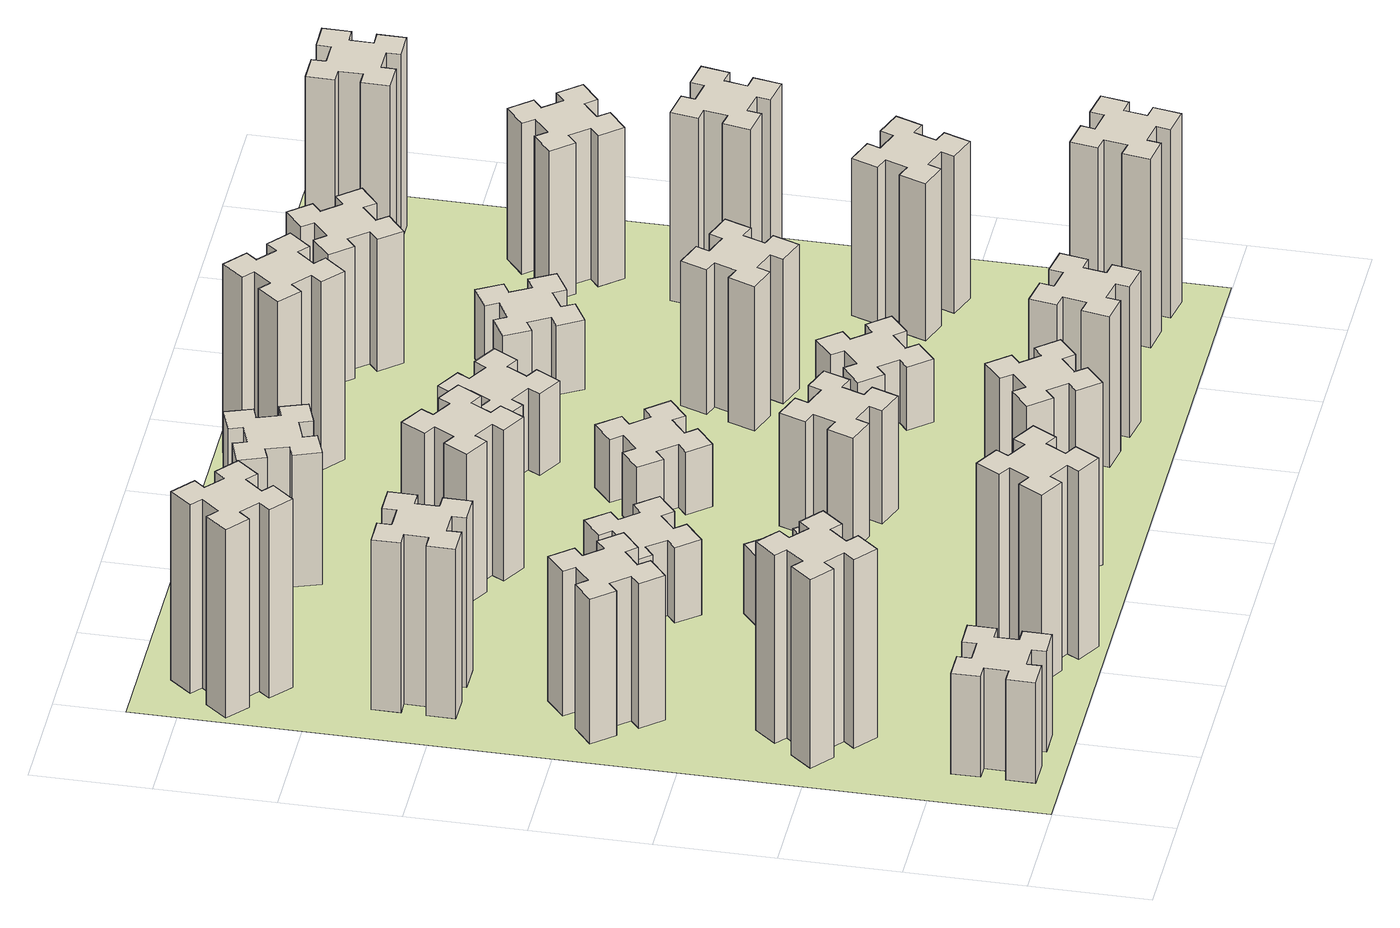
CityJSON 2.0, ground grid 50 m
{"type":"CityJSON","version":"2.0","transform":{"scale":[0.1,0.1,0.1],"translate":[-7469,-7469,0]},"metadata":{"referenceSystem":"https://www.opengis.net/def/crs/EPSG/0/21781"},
"CityObjects":{
"building1":{"type":"Building","attributes":{"class":"1000","function":"1000","usage":"1000","yearOfConstruction":2016,"roofType":"1000","measuredHeight":48,"storeysAboveGround":30,"storeysBelowGround":0},"geometry":[{"type":"Solid","lod":"1","boundaries":[[[[0,1,2,3,4,5,6,7,8,9,10,11,12,13,14,15,16,17,18,19]],[[17,16,20,21]],[[16,15,22,20]],[[15,14,23,22]],[[14,13,24,23]],[[13,12,25,24]],[[12,11,26,25]],[[11,10,27,26]],[[10,9,28,27]],[[9,8,29,28]],[[8,7,30,29]],[[7,6,31,30]],[[6,5,32,31]],[[5,4,33,32]],[[4,3,34,33]],[[3,2,35,34]],[[2,1,36,35]],[[1,0,37,36]],[[0,19,38,37]],[[19,18,39,38]],[[18,17,21,39]],[[24,25,26,27,28,29,30,31,32,33,34,35,36,37,38,39,21,20,22,23]]]]}]},
"building2":{"type":"Building","attributes":{"class":"1000","function":"1000","usage":"1000","yearOfConstruction":2016,"roofType":"1000","measuredHeight":90,"storeysAboveGround":30,"storeysBelowGround":0},"geometry":[{"type":"Solid","lod":"1","boundaries":[[[[40,41,42,43,44,45,46,47,48,49,50,51,52,53,54,55,56,57,58,59]],[[57,56,60,61]],[[56,55,62,60]],[[55,54,63,62]],[[54,53,64,63]],[[53,52,65,64]],[[52,51,66,65]],[[51,50,67,66]],[[50,49,68,67]],[[49,48,69,68]],[[48,47,70,69]],[[47,46,71,70]],[[46,45,72,71]],[[45,44,73,72]],[[44,43,74,73]],[[43,42,75,74]],[[42,41,76,75]],[[41,40,77,76]],[[40,59,78,77]],[[59,58,79,78]],[[58,57,61,79]],[[64,65,66,67,68,69,70,71,72,73,74,75,76,77,78,79,61,60,62,63]]]]}]},
"building3":{"type":"Building","attributes":{"class":"1000","function":"1000","usage":"1000","yearOfConstruction":2016,"roofType":"1000","measuredHeight":69,"storeysAboveGround":30,"storeysBelowGround":0},"geometry":[{"type":"Solid","lod":"1","boundaries":[[[[80,81,82,83,84,85,86,87,88,89,90,91,92,93,94,95,96,97,98,99]],[[97,96,100,101]],[[96,95,102,100]],[[95,94,103,102]],[[94,93,104,103]],[[93,92,105,104]],[[92,91,106,105]],[[91,90,107,106]],[[90,89,108,107]],[[89,88,109,108]],[[88,87,110,109]],[[87,86,111,110]],[[86,85,112,111]],[[85,84,113,112]],[[84,83,114,113]],[[83,82,115,114]],[[82,81,116,115]],[[81,80,117,116]],[[80,99,118,117]],[[99,98,119,118]],[[98,97,101,119]],[[104,105,106,107,108,109,110,111,112,113,114,115,116,117,118,119,101,100,102,103]]]]}]},
"building4":{"type":"Building","attributes":{"class":"1000","function":"1000","usage":"1000","yearOfConstruction":2016,"roofType":"1000","measuredHeight":81,"storeysAboveGround":30,"storeysBelowGround":0},"geometry":[{"type":"Solid","lod":"1","boundaries":[[[[120,121,122,123,124,125,126,127,128,129,130,131,132,133,134,135,136,137,138,139]],[[137,136,140,141]],[[136,135,142,140]],[[135,134,143,142]],[[134,133,144,143]],[[133,132,145,144]],[[132,131,146,145]],[[131,130,147,146]],[[130,129,148,147]],[[129,128,149,148]],[[128,127,150,149]],[[127,126,151,150]],[[126,125,152,151]],[[125,124,153,152]],[[124,123,154,153]],[[123,122,155,154]],[[122,121,156,155]],[[121,120,157,156]],[[120,139,158,157]],[[139,138,159,158]],[[138,137,141,159]],[[144,145,146,147,148,149,150,151,152,153,154,155,156,157,158,159,141,140,142,143]]]]}]},
"building5":{"type":"Building","attributes":{"class":"1000","function":"1000","usage":"1000","yearOfConstruction":2016,"roofType":"1000","measuredHeight":90,"storeysAboveGround":30,"storeysBelowGround":0},"geometry":[{"type":"Solid","lod":"1","boundaries":[[[[160,161,162,163,164,165,166,167,168,169,170,171,172,173,174,175,176,177,178,179]],[[177,176,180,181]],[[176,175,182,180]],[[175,174,183,182]],[[174,173,184,183]],[[173,172,185,184]],[[172,171,186,185]],[[171,170,187,186]],[[170,169,188,187]],[[169,168,189,188]],[[168,167,190,189]],[[167,166,191,190]],[[166,165,192,191]],[[165,164,193,192]],[[164,163,194,193]],[[163,162,195,194]],[[162,161,196,195]],[[161,160,197,196]],[[160,179,198,197]],[[179,178,199,198]],[[178,177,181,199]],[[184,185,186,187,188,189,190,191,192,193,194,195,196,197,198,199,181,180,182,183]]]]}]},
"building6":{"type":"Building","attributes":{"class":"1000","function":"1000","usage":"1000","yearOfConstruction":2016,"roofType":"1000","measuredHeight":90,"storeysAboveGround":30,"storeysBelowGround":0},"geometry":[{"type":"Solid","lod":"1","boundaries":[[[[200,201,202,203,204,205,206,207,208,209,210,211,212,213,214,215,216,217,218,219]],[[217,216,220,221]],[[216,215,222,220]],[[215,214,223,222]],[[214,213,224,223]],[[213,212,225,224]],[[212,211,226,225]],[[211,210,227,226]],[[210,209,228,227]],[[209,208,229,228]],[[208,207,230,229]],[[207,206,231,230]],[[206,205,232,231]],[[205,204,233,232]],[[204,203,234,233]],[[203,202,235,234]],[[202,201,236,235]],[[201,200,237,236]],[[200,219,238,237]],[[219,218,239,238]],[[218,217,221,239]],[[224,225,226,227,228,229,230,231,232,233,234,235,236,237,238,239,221,220,222,223]]]]}]},
"building7":{"type":"Building","attributes":{"class":"1000","function":"1000","usage":"1000","yearOfConstruction":2016,"roofType":"1000","measuredHeight":33,"storeysAboveGround":30,"storeysBelowGround":0},"geometry":[{"type":"Solid","lod":"1","boundaries":[[[[240,241,242,243,244,245,246,247,248,249,250,251,252,253,254,255,256,257,258,259]],[[257,256,260,261]],[[256,255,262,260]],[[255,254,263,262]],[[254,253,264,263]],[[253,252,265,264]],[[252,251,266,265]],[[251,250,267,266]],[[250,249,268,267]],[[249,248,269,268]],[[248,247,270,269]],[[247,246,271,270]],[[246,245,272,271]],[[245,244,273,272]],[[244,243,274,273]],[[243,242,275,274]],[[242,241,276,275]],[[241,240,277,276]],[[240,259,278,277]],[[259,258,279,278]],[[258,257,261,279]],[[264,265,266,267,268,269,270,271,272,273,274,275,276,277,278,279,261,260,262,263]]]]}]},
"building8":{"type":"Building","attributes":{"class":"1000","function":"1000","usage":"1000","yearOfConstruction":2016,"roofType":"1000","measuredHeight":36,"storeysAboveGround":30,"storeysBelowGround":0},"geometry":[{"type":"Solid","lod":"1","boundaries":[[[[280,281,282,283,284,285,286,287,288,289,290,291,292,293,294,295,296,297,298,299]],[[297,296,300,301]],[[296,295,302,300]],[[295,294,303,302]],[[294,293,304,303]],[[293,292,305,304]],[[292,291,306,305]],[[291,290,307,306]],[[290,289,308,307]],[[289,288,309,308]],[[288,287,310,309]],[[287,286,311,310]],[[286,285,312,311]],[[285,284,313,312]],[[284,283,314,313]],[[283,282,315,314]],[[282,281,316,315]],[[281,280,317,316]],[[280,299,318,317]],[[299,298,319,318]],[[298,297,301,319]],[[304,305,306,307,308,309,310,311,312,313,314,315,316,317,318,319,301,300,302,303]]]]}]},
"building9":{"type":"Building","attributes":{"class":"1000","function":"1000","usage":"1000","yearOfConstruction":2016,"roofType":"1000","measuredHeight":87,"storeysAboveGround":30,"storeysBelowGround":0},"geometry":[{"type":"Solid","lod":"1","boundaries":[[[[320,321,322,323,324,325,326,327,328,329,330,331,332,333,334,335,336,337,338,339]],[[337,336,340,341]],[[336,335,342,340]],[[335,334,343,342]],[[334,333,344,343]],[[333,332,345,344]],[[332,331,346,345]],[[331,330,347,346]],[[330,329,348,347]],[[329,328,349,348]],[[328,327,350,349]],[[327,326,351,350]],[[326,325,352,351]],[[325,324,353,352]],[[324,323,354,353]],[[323,322,355,354]],[[322,321,356,355]],[[321,320,357,356]],[[320,339,358,357]],[[339,338,359,358]],[[338,337,341,359]],[[344,345,346,347,348,349,350,351,352,353,354,355,356,357,358,359,341,340,342,343]]]]}]},
"building10":{"type":"Building","attributes":{"class":"1000","function":"1000","usage":"1000","yearOfConstruction":2016,"roofType":"1000","measuredHeight":72,"storeysAboveGround":30,"storeysBelowGround":0},"geometry":[{"type":"Solid","lod":"1","boundaries":[[[[360,361,362,363,364,365,366,367,368,369,370,371,372,373,374,375,376,377,378,379]],[[377,376,380,381]],[[376,375,382,380]],[[375,374,383,382]],[[374,373,384,383]],[[373,372,385,384]],[[372,371,386,385]],[[371,370,387,386]],[[370,369,388,387]],[[369,368,389,388]],[[368,367,390,389]],[[367,366,391,390]],[[366,365,392,391]],[[365,364,393,392]],[[364,363,394,393]],[[363,362,395,394]],[[362,361,396,395]],[[361,360,397,396]],[[360,379,398,397]],[[379,378,399,398]],[[378,377,381,399]],[[384,385,386,387,388,389,390,391,392,393,394,395,396,397,398,399,381,380,382,383]]]]}]},
"building11":{"type":"Building","attributes":{"class":"1000","function":"1000","usage":"1000","yearOfConstruction":2016,"roofType":"1000","measuredHeight":63,"storeysAboveGround":30,"storeysBelowGround":0},"geometry":[{"type":"Solid","lod":"1","boundaries":[[[[400,401,402,403,404,405,406,407,408,409,410,411,412,413,414,415,416,417,418,419]],[[417,416,420,421]],[[416,415,422,420]],[[415,414,423,422]],[[414,413,424,423]],[[413,412,425,424]],[[412,411,426,425]],[[411,410,427,426]],[[410,409,428,427]],[[409,408,429,428]],[[408,407,430,429]],[[407,406,431,430]],[[406,405,432,431]],[[405,404,433,432]],[[404,403,434,433]],[[403,402,435,434]],[[402,401,436,435]],[[401,400,437,436]],[[400,419,438,437]],[[419,418,439,438]],[[418,417,421,439]],[[424,425,426,427,428,429,430,431,432,433,434,435,436,437,438,439,421,420,422,423]]]]}]},
"building12":{"type":"Building","attributes":{"class":"1000","function":"1000","usage":"1000","yearOfConstruction":2016,"roofType":"1000","measuredHeight":54,"storeysAboveGround":30,"storeysBelowGround":0},"geometry":[{"type":"Solid","lod":"1","boundaries":[[[[440,441,442,443,444,445,446,447,448,449,450,451,452,453,454,455,456,457,458,459]],[[457,456,460,461]],[[456,455,462,460]],[[455,454,463,462]],[[454,453,464,463]],[[453,452,465,464]],[[452,451,466,465]],[[451,450,467,466]],[[450,449,468,467]],[[449,448,469,468]],[[448,447,470,469]],[[447,446,471,470]],[[446,445,472,471]],[[445,444,473,472]],[[444,443,474,473]],[[443,442,475,474]],[[442,441,476,475]],[[441,440,477,476]],[[440,459,478,477]],[[459,458,479,478]],[[458,457,461,479]],[[464,465,466,467,468,469,470,471,472,473,474,475,476,477,478,479,461,460,462,463]]]]}]},
"building13":{"type":"Building","attributes":{"class":"1000","function":"1000","usage":"1000","yearOfConstruction":2016,"roofType":"1000","measuredHeight":30,"storeysAboveGround":30,"storeysBelowGround":0},"geometry":[{"type":"Solid","lod":"1","boundaries":[[[[480,481,482,483,484,485,486,487,488,489,490,491,492,493,494,495,496,497,498,499]],[[497,496,500,501]],[[496,495,502,500]],[[495,494,503,502]],[[494,493,504,503]],[[493,492,505,504]],[[492,491,506,505]],[[491,490,507,506]],[[490,489,508,507]],[[489,488,509,508]],[[488,487,510,509]],[[487,486,511,510]],[[486,485,512,511]],[[485,484,513,512]],[[484,483,514,513]],[[483,482,515,514]],[[482,481,516,515]],[[481,480,517,516]],[[480,499,518,517]],[[499,498,519,518]],[[498,497,501,519]],[[504,505,506,507,508,509,510,511,512,513,514,515,516,517,518,519,501,500,502,503]]]]}]},
"building14":{"type":"Building","attributes":{"class":"1000","function":"1000","usage":"1000","yearOfConstruction":2016,"roofType":"1000","measuredHeight":72,"storeysAboveGround":30,"storeysBelowGround":0},"geometry":[{"type":"Solid","lod":"1","boundaries":[[[[520,521,522,523,524,525,526,527,528,529,530,531,532,533,534,535,536,537,538,539]],[[537,536,540,541]],[[536,535,542,540]],[[535,534,543,542]],[[534,533,544,543]],[[533,532,545,544]],[[532,531,546,545]],[[531,530,547,546]],[[530,529,548,547]],[[529,528,549,548]],[[528,527,550,549]],[[527,526,551,550]],[[526,525,552,551]],[[525,524,553,552]],[[524,523,554,553]],[[523,522,555,554]],[[522,521,556,555]],[[521,520,557,556]],[[520,539,558,557]],[[539,538,559,558]],[[538,537,541,559]],[[544,545,546,547,548,549,550,551,552,553,554,555,556,557,558,559,541,540,542,543]]]]}]},
"building15":{"type":"Building","attributes":{"class":"1000","function":"1000","usage":"1000","yearOfConstruction":2016,"roofType":"1000","measuredHeight":39,"storeysAboveGround":30,"storeysBelowGround":0},"geometry":[{"type":"Solid","lod":"1","boundaries":[[[[560,561,562,563,564,565,566,567,568,569,570,571,572,573,574,575,576,577,578,579]],[[577,576,580,581]],[[576,575,582,580]],[[575,574,583,582]],[[574,573,584,583]],[[573,572,585,584]],[[572,571,586,585]],[[571,570,587,586]],[[570,569,588,587]],[[569,568,589,588]],[[568,567,590,589]],[[567,566,591,590]],[[566,565,592,591]],[[565,564,593,592]],[[564,563,594,593]],[[563,562,595,594]],[[562,561,596,595]],[[561,560,597,596]],[[560,579,598,597]],[[579,578,599,598]],[[578,577,581,599]],[[584,585,586,587,588,589,590,591,592,593,594,595,596,597,598,599,581,580,582,583]]]]}]},
"building16":{"type":"Building","attributes":{"class":"1000","function":"1000","usage":"1000","yearOfConstruction":2016,"roofType":"1000","measuredHeight":90,"storeysAboveGround":30,"storeysBelowGround":0},"geometry":[{"type":"Solid","lod":"1","boundaries":[[[[600,601,602,603,604,605,606,607,608,609,610,611,612,613,614,615,616,617,618,619]],[[617,616,620,621]],[[616,615,622,620]],[[615,614,623,622]],[[614,613,624,623]],[[613,612,625,624]],[[612,611,626,625]],[[611,610,627,626]],[[610,609,628,627]],[[609,608,629,628]],[[608,607,630,629]],[[607,606,631,630]],[[606,605,632,631]],[[605,604,633,632]],[[604,603,634,633]],[[603,602,635,634]],[[602,601,636,635]],[[601,600,637,636]],[[600,619,638,637]],[[619,618,639,638]],[[618,617,621,639]],[[624,625,626,627,628,629,630,631,632,633,634,635,636,637,638,639,621,620,622,623]]]]}]},
"building17":{"type":"Building","attributes":{"class":"1000","function":"1000","usage":"1000","yearOfConstruction":2016,"roofType":"1000","measuredHeight":30,"storeysAboveGround":30,"storeysBelowGround":0},"geometry":[{"type":"Solid","lod":"1","boundaries":[[[[640,641,642,643,644,645,646,647,648,649,650,651,652,653,654,655,656,657,658,659]],[[657,656,660,661]],[[656,655,662,660]],[[655,654,663,662]],[[654,653,664,663]],[[653,652,665,664]],[[652,651,666,665]],[[651,650,667,666]],[[650,649,668,667]],[[649,648,669,668]],[[648,647,670,669]],[[647,646,671,670]],[[646,645,672,671]],[[645,644,673,672]],[[644,643,674,673]],[[643,642,675,674]],[[642,641,676,675]],[[641,640,677,676]],[[640,659,678,677]],[[659,658,679,678]],[[658,657,661,679]],[[664,665,666,667,668,669,670,671,672,673,674,675,676,677,678,679,661,660,662,663]]]]}]},
"building18":{"type":"Building","attributes":{"class":"1000","function":"1000","usage":"1000","yearOfConstruction":2016,"roofType":"1000","measuredHeight":69,"storeysAboveGround":30,"storeysBelowGround":0},"geometry":[{"type":"Solid","lod":"1","boundaries":[[[[680,681,682,683,684,685,686,687,688,689,690,691,692,693,694,695,696,697,698,699]],[[697,696,700,701]],[[696,695,702,700]],[[695,694,703,702]],[[694,693,704,703]],[[693,692,705,704]],[[692,691,706,705]],[[691,690,707,706]],[[690,689,708,707]],[[689,688,709,708]],[[688,687,710,709]],[[687,686,711,710]],[[686,685,712,711]],[[685,684,713,712]],[[684,683,714,713]],[[683,682,715,714]],[[682,681,716,715]],[[681,680,717,716]],[[680,699,718,717]],[[699,698,719,718]],[[698,697,701,719]],[[704,705,706,707,708,709,710,711,712,713,714,715,716,717,718,719,701,700,702,703]]]]}]},
"building19":{"type":"Building","attributes":{"class":"1000","function":"1000","usage":"1000","yearOfConstruction":2016,"roofType":"1000","measuredHeight":33,"storeysAboveGround":30,"storeysBelowGround":0},"geometry":[{"type":"Solid","lod":"1","boundaries":[[[[720,721,722,723,724,725,726,727,728,729,730,731,732,733,734,735,736,737,738,739]],[[737,736,740,741]],[[736,735,742,740]],[[735,734,743,742]],[[734,733,744,743]],[[733,732,745,744]],[[732,731,746,745]],[[731,730,747,746]],[[730,729,748,747]],[[729,728,749,748]],[[728,727,750,749]],[[727,726,751,750]],[[726,725,752,751]],[[725,724,753,752]],[[724,723,754,753]],[[723,722,755,754]],[[722,721,756,755]],[[721,720,757,756]],[[720,739,758,757]],[[739,738,759,758]],[[738,737,741,759]],[[744,745,746,747,748,749,750,751,752,753,754,755,756,757,758,759,741,740,742,743]]]]}]},
"building20":{"type":"Building","attributes":{"class":"1000","function":"1000","usage":"1000","yearOfConstruction":2016,"roofType":"1000","measuredHeight":90,"storeysAboveGround":30,"storeysBelowGround":0},"geometry":[{"type":"Solid","lod":"1","boundaries":[[[[760,761,762,763,764,765,766,767,768,769,770,771,772,773,774,775,776,777,778,779]],[[777,776,780,781]],[[776,775,782,780]],[[775,774,783,782]],[[774,773,784,783]],[[773,772,785,784]],[[772,771,786,785]],[[771,770,787,786]],[[770,769,788,787]],[[769,768,789,788]],[[768,767,790,789]],[[767,766,791,790]],[[766,765,792,791]],[[765,764,793,792]],[[764,763,794,793]],[[763,762,795,794]],[[762,761,796,795]],[[761,760,797,796]],[[760,779,798,797]],[[779,778,799,798]],[[778,777,781,799]],[[784,785,786,787,788,789,790,791,792,793,794,795,796,797,798,799,781,780,782,783]]]]}]},
"building21":{"type":"Building","attributes":{"class":"1000","function":"1000","usage":"1000","yearOfConstruction":2016,"roofType":"1000","measuredHeight":63,"storeysAboveGround":30,"storeysBelowGround":0},"geometry":[{"type":"Solid","lod":"1","boundaries":[[[[800,801,802,803,804,805,806,807,808,809,810,811,812,813,814,815,816,817,818,819]],[[817,816,820,821]],[[816,815,822,820]],[[815,814,823,822]],[[814,813,824,823]],[[813,812,825,824]],[[812,811,826,825]],[[811,810,827,826]],[[810,809,828,827]],[[809,808,829,828]],[[808,807,830,829]],[[807,806,831,830]],[[806,805,832,831]],[[805,804,833,832]],[[804,803,834,833]],[[803,802,835,834]],[[802,801,836,835]],[[801,800,837,836]],[[800,819,838,837]],[[819,818,839,838]],[[818,817,821,839]],[[824,825,826,827,828,829,830,831,832,833,834,835,836,837,838,839,821,820,822,823]]]]}]},
"building22":{"type":"Building","attributes":{"class":"1000","function":"1000","usage":"1000","yearOfConstruction":2016,"roofType":"1000","measuredHeight":75,"storeysAboveGround":30,"storeysBelowGround":0},"geometry":[{"type":"Solid","lod":"1","boundaries":[[[[840,841,842,843,844,845,846,847,848,849,850,851,852,853,854,855,856,857,858,859]],[[857,856,860,861]],[[856,855,862,860]],[[855,854,863,862]],[[854,853,864,863]],[[853,852,865,864]],[[852,851,866,865]],[[851,850,867,866]],[[850,849,868,867]],[[849,848,869,868]],[[848,847,870,869]],[[847,846,871,870]],[[846,845,872,871]],[[845,844,873,872]],[[844,843,874,873]],[[843,842,875,874]],[[842,841,876,875]],[[841,840,877,876]],[[840,859,878,877]],[[859,858,879,878]],[[858,857,861,879]],[[864,865,866,867,868,869,870,871,872,873,874,875,876,877,878,879,861,860,862,863]]]]}]},
"building23":{"type":"Building","attributes":{"class":"1000","function":"1000","usage":"1000","yearOfConstruction":2016,"roofType":"1000","measuredHeight":90,"storeysAboveGround":30,"storeysBelowGround":0},"geometry":[{"type":"Solid","lod":"1","boundaries":[[[[880,881,882,883,884,885,886,887,888,889,890,891,892,893,894,895,896,897,898,899]],[[897,896,900,901]],[[896,895,902,900]],[[895,894,903,902]],[[894,893,904,903]],[[893,892,905,904]],[[892,891,906,905]],[[891,890,907,906]],[[890,889,908,907]],[[889,888,909,908]],[[888,887,910,909]],[[887,886,911,910]],[[886,885,912,911]],[[885,884,913,912]],[[884,883,914,913]],[[883,882,915,914]],[[882,881,916,915]],[[881,880,917,916]],[[880,899,918,917]],[[899,898,919,918]],[[898,897,901,919]],[[904,905,906,907,908,909,910,911,912,913,914,915,916,917,918,919,901,900,902,903]]]]}]},
"building24":{"type":"Building","attributes":{"class":"1000","function":"1000","usage":"1000","yearOfConstruction":2016,"roofType":"1000","measuredHeight":72,"storeysAboveGround":30,"storeysBelowGround":0},"geometry":[{"type":"Solid","lod":"1","boundaries":[[[[920,921,922,923,924,925,926,927,928,929,930,931,932,933,934,935,936,937,938,939]],[[937,936,940,941]],[[936,935,942,940]],[[935,934,943,942]],[[934,933,944,943]],[[933,932,945,944]],[[932,931,946,945]],[[931,930,947,946]],[[930,929,948,947]],[[929,928,949,948]],[[928,927,950,949]],[[927,926,951,950]],[[926,925,952,951]],[[925,924,953,952]],[[924,923,954,953]],[[923,922,955,954]],[[922,921,956,955]],[[921,920,957,956]],[[920,939,958,957]],[[939,938,959,958]],[[938,937,941,959]],[[944,945,946,947,948,949,950,951,952,953,954,955,956,957,958,959,941,940,942,943]]]]}]},
"building25":{"type":"Building","attributes":{"class":"1000","function":"1000","usage":"1000","yearOfConstruction":2016,"roofType":"1000","measuredHeight":90,"storeysAboveGround":30,"storeysBelowGround":0},"geometry":[{"type":"Solid","lod":"1","boundaries":[[[[960,961,962,963,964,965,966,967,968,969,970,971,972,973,974,975,976,977,978,979]],[[977,976,980,981]],[[976,975,982,980]],[[975,974,983,982]],[[974,973,984,983]],[[973,972,985,984]],[[972,971,986,985]],[[971,970,987,986]],[[970,969,988,987]],[[969,968,989,988]],[[968,967,990,989]],[[967,966,991,990]],[[966,965,992,991]],[[965,964,993,992]],[[964,963,994,993]],[[963,962,995,994]],[[962,961,996,995]],[[961,960,997,996]],[[960,979,998,997]],[[979,978,999,998]],[[978,977,981,999]],[[984,985,986,987,988,989,990,991,992,993,994,995,996,997,998,999,981,980,982,983]]]]}]},
"landuse1":{"type":"LandUse","attributes":{"name":"plot1","function":"1010"},"geometry":[{"type":"MultiSurface","lod":"1","boundaries":[[[1000,1001,1002,1003]]]}]}
},
"vertices":[
[265,325,0],[265,225,0],[205,225,0],[205,105,0],[325,105,0],[325,165,0],[425,165,0],[425,105,0],[545,105,0],[545,225,0],[485,225,0],[485,325,0],[545,325,0],[545,445,0],[425,445,0],[425,385,0],[325,385,0],[325,445,0],[205,445,0],[205,325,0],[325,385,480],[325,445,480],[425,385,480],[425,445,480],[545,445,480],[545,325,480],[485,325,480],[485,225,480],[545,225,480],[545,105,480],[425,105,480],[425,165,480],[325,165,480],[325,105,480],[205,105,480],[205,225,480],[265,225,480],[265,325,480],[205,325,480],[205,445,480],
[484,1067,0],[408,1132,0],[446,1178,0],[354,1255,0],[277,1163,0],[323,1124,0],[259,1048,0],[213,1086,0],[136,994,0],[228,917,0],[266,963,0],[343,899,0],[304,853,0],[396,776,0],[473,868,0],[427,906,0],[492,983,0],[538,944,0],[615,1036,0],[523,1113,0],[492,983,900],[538,944,900],[427,906,900],[473,868,900],[396,776,900],[304,853,900],[343,899,900],[266,963,900],[228,917,900],[136,994,900],[213,1086,900],[259,1048,900],[323,1124,900],[277,1163,900],[354,1255,900],[446,1178,900],[408,1132,900],[484,1067,900],[523,1113,900],[615,1036,900],
[492,1888,0],[427,1964,0],[473,2003,0],[396,2095,0],[304,2018,0],[343,1972,0],[266,1907,0],[228,1953,0],[136,1876,0],[213,1784,0],[259,1823,0],[323,1746,0],[277,1708,0],[354,1616,0],[446,1693,0],[408,1739,0],[484,1803,0],[523,1757,0],[615,1834,0],[538,1926,0],[484,1803,690],[523,1757,690],[408,1739,690],[446,1693,690],[354,1616,690],[277,1708,690],[323,1746,690],[259,1823,690],[213,1784,690],[136,1876,690],[228,1953,690],[266,1907,690],[343,1972,690],[304,2018,690],[396,2095,690],[473,2003,690],[427,1964,690],[492,1888,690],[538,1926,690],[615,1834,690],
[485,2545,0],[485,2645,0],[545,2645,0],[545,2765,0],[425,2765,0],[425,2705,0],[325,2705,0],[325,2765,0],[205,2765,0],[205,2645,0],[265,2645,0],[265,2545,0],[205,2545,0],[205,2425,0],[325,2425,0],[325,2485,0],[425,2485,0],[425,2425,0],[545,2425,0],[545,2545,0],[425,2485,810],[425,2425,810],[325,2485,810],[325,2425,810],[205,2425,810],[205,2545,810],[265,2545,810],[265,2645,810],[205,2645,810],[205,2765,810],[325,2765,810],[325,2705,810],[425,2705,810],[425,2765,810],[545,2765,810],[545,2645,810],[485,2645,810],[485,2545,810],[545,2545,810],[545,2425,810],
[1214,346,0],[1127,396,0],[1157,448,0],[1053,508,0],[993,404,0],[1045,374,0],[995,287,0],[943,317,0],[883,213,0],[987,153,0],[1017,205,0],[1104,155,0],[1074,103,0],[1178,43,0],[1238,147,0],[1186,177,0],[1236,264,0],[1288,234,0],[1348,338,0],[1244,398,0],[1236,264,900],[1288,234,900],[1186,177,900],[1238,147,900],[1178,43,900],[1074,103,900],[1104,155,900],[1017,205,900],[987,153,900],[883,213,900],[943,317,900],[995,287,900],[1045,374,900],[993,404,900],[1053,508,900],[1157,448,900],[1127,396,900],[1214,346,900],[1244,398,900],[1348,338,900],
[384,3387,0],[308,3452,0],[346,3498,0],[254,3575,0],[177,3483,0],[223,3444,0],[159,3368,0],[113,3406,0],[36,3314,0],[128,3237,0],[166,3283,0],[243,3219,0],[204,3173,0],[296,3096,0],[373,3188,0],[327,3226,0],[392,3303,0],[438,3264,0],[515,3356,0],[423,3433,0],[392,3303,900],[438,3264,900],[327,3226,900],[373,3188,900],[296,3096,900],[204,3173,900],[243,3219,900],[166,3283,900],[128,3237,900],[36,3314,900],[113,3406,900],[159,3368,900],[223,3444,900],[177,3483,900],[254,3575,900],[346,3498,900],[308,3452,900],[384,3387,900],[423,3433,900],[515,3356,900],
[1083,1332,0],[1006,1267,0],[968,1313,0],[876,1236,0],[953,1144,0],[999,1183,0],[1063,1106,0],[1017,1068,0],[1094,976,0],[1186,1053,0],[1148,1099,0],[1224,1163,0],[1263,1117,0],[1355,1194,0],[1278,1286,0],[1232,1248,0],[1167,1324,0],[1213,1363,0],[1136,1455,0],[1044,1378,0],[1167,1324,330],[1213,1363,330],[1232,1248,330],[1278,1286,330],[1355,1194,330],[1263,1117,330],[1224,1163,330],[1148,1099,330],[1186,1053,330],[1094,976,330],[1017,1068,330],[1063,1106,330],[999,1183,330],[953,1144,330],[876,1236,330],[968,1313,330],[1006,1267,330],[1083,1332,330],[1044,1378,330],[1136,1455,330],
[1083,1972,0],[1006,1907,0],[968,1953,0],[876,1876,0],[953,1784,0],[999,1823,0],[1063,1746,0],[1017,1708,0],[1094,1616,0],[1186,1693,0],[1148,1739,0],[1224,1803,0],[1263,1757,0],[1355,1834,0],[1278,1926,0],[1232,1888,0],[1167,1964,0],[1213,2003,0],[1136,2095,0],[1044,2018,0],[1167,1964,360],[1213,2003,360],[1232,1888,360],[1278,1926,360],[1355,1834,360],[1263,1757,360],[1224,1803,360],[1148,1739,360],[1186,1693,360],[1094,1616,360],[1017,1708,360],[1063,1746,360],[999,1823,360],[953,1784,360],[876,1876,360],[968,1953,360],[1006,1907,360],[1083,1972,360],[1044,2018,360],[1136,2095,360],
[1639,343,0],[1703,266,0],[1657,228,0],[1734,136,0],[1826,213,0],[1788,259,0],[1864,323,0],[1903,277,0],[1995,354,0],[1918,446,0],[1872,408,0],[1807,484,0],[1853,523,0],[1776,615,0],[1684,538,0],[1723,492,0],[1646,427,0],[1608,473,0],[1516,396,0],[1593,304,0],[1646,427,870],[1608,473,870],[1723,492,870],[1684,538,870],[1776,615,870],[1853,523,870],[1807,484,870],[1872,408,870],[1918,446,870],[1995,354,870],[1903,277,870],[1864,323,870],[1788,259,870],[1826,213,870],[1734,136,870],[1657,228,870],[1703,266,870],[1639,343,870],[1593,304,870],[1516,396,870],
[1314,2666,0],[1227,2716,0],[1257,2768,0],[1153,2828,0],[1093,2724,0],[1145,2694,0],[1095,2607,0],[1043,2637,0],[983,2533,0],[1087,2473,0],[1117,2525,0],[1204,2475,0],[1174,2423,0],[1278,2363,0],[1338,2467,0],[1286,2497,0],[1336,2584,0],[1388,2554,0],[1448,2658,0],[1344,2718,0],[1336,2584,720],[1388,2554,720],[1286,2497,720],[1338,2467,720],[1278,2363,720],[1174,2423,720],[1204,2475,720],[1117,2525,720],[1087,2473,720],[983,2533,720],[1043,2637,720],[1095,2607,720],[1145,2694,720],[1093,2724,720],[1153,2828,720],[1257,2768,720],[1227,2716,720],[1314,2666,720],[1344,2718,720],[1448,2658,720],
[1125,3456,0],[1031,3422,0],[1010,3478,0],[897,3437,0],[939,3324,0],[995,3345,0],[1029,3251,0],[973,3230,0],[1014,3117,0],[1127,3159,0],[1106,3215,0],[1200,3249,0],[1220,3193,0],[1333,3234,0],[1292,3347,0],[1236,3326,0],[1202,3420,0],[1258,3440,0],[1217,3553,0],[1104,3512,0],[1202,3420,630],[1258,3440,630],[1236,3326,630],[1292,3347,630],[1333,3234,630],[1220,3193,630],[1200,3249,630],[1106,3215,630],[1127,3159,630],[1014,3117,630],[973,3230,630],[1029,3251,630],[995,3345,630],[939,3324,630],[897,3437,630],[1010,3478,630],[1031,3422,630],[1125,3456,630],[1104,3512,630],[1217,3553,630],
[1769,1300,0],[1735,1206,0],[1679,1227,0],[1637,1114,0],[1750,1073,0],[1771,1129,0],[1865,1095,0],[1844,1039,0],[1957,997,0],[1998,1110,0],[1942,1131,0],[1976,1225,0],[2032,1204,0],[2073,1317,0],[1960,1358,0],[1940,1302,0],[1846,1336,0],[1867,1392,0],[1754,1433,0],[1713,1320,0],[1846,1336,540],[1867,1392,540],[1940,1302,540],[1960,1358,540],[2073,1317,540],[2032,1204,540],[1976,1225,540],[1942,1131,540],[1998,1110,540],[1957,997,540],[1844,1039,540],[1865,1095,540],[1771,1129,540],[1750,1073,540],[1637,1114,540],[1679,1227,540],[1735,1206,540],[1769,1300,540],[1713,1320,540],[1754,1433,540],
[1972,1988,0],[1907,2064,0],[1953,2103,0],[1876,2195,0],[1784,2118,0],[1823,2072,0],[1746,2007,0],[1708,2053,0],[1616,1976,0],[1693,1884,0],[1739,1923,0],[1803,1846,0],[1757,1808,0],[1834,1716,0],[1926,1793,0],[1888,1839,0],[1964,1903,0],[2003,1857,0],[2095,1934,0],[2018,2026,0],[1964,1903,300],[2003,1857,300],[1888,1839,300],[1926,1793,300],[1834,1716,300],[1757,1808,300],[1803,1846,300],[1739,1923,300],[1693,1884,300],[1616,1976,300],[1708,2053,300],[1746,2007,300],[1823,2072,300],[1784,2118,300],[1876,2195,300],[1953,2103,300],[1907,2064,300],[1972,1988,300],[2018,2026,300],[2095,1934,300],
[2496,444,0],[2478,345,0],[2419,356,0],[2398,237,0],[2517,217,0],[2527,276,0],[2625,258,0],[2615,199,0],[2733,178,0],[2754,297,0],[2695,307,0],[2712,405,0],[2771,395,0],[2792,513,0],[2674,534,0],[2664,475,0],[2565,492,0],[2576,551,0],[2457,572,0],[2437,454,0],[2565,492,720],[2576,551,720],[2664,475,720],[2674,534,720],[2792,513,720],[2771,395,720],[2712,405,720],[2695,307,720],[2754,297,720],[2733,178,720],[2615,199,720],[2625,258,720],[2527,276,720],[2517,217,720],[2398,237,720],[2419,356,720],[2478,345,720],[2496,444,720],[2437,454,720],[2457,572,720],
[2026,2497,0],[2076,2584,0],[2128,2554,0],[2188,2658,0],[2084,2718,0],[2054,2666,0],[1967,2716,0],[1997,2768,0],[1893,2828,0],[1833,2724,0],[1885,2694,0],[1835,2607,0],[1783,2637,0],[1723,2533,0],[1827,2473,0],[1857,2525,0],[1944,2475,0],[1914,2423,0],[2018,2363,0],[2078,2467,0],[1944,2475,390],[1914,2423,390],[1857,2525,390],[1827,2473,390],[1723,2533,390],[1783,2637,390],[1835,2607,390],[1885,2694,390],[1833,2724,390],[1893,2828,390],[1997,2768,390],[1967,2716,390],[2054,2666,390],[2084,2718,390],[2188,2658,390],[2128,2554,390],[2076,2584,390],[2026,2497,390],[2078,2467,390],[2018,2363,390],
[1746,3383,0],[1823,3319,0],[1784,3273,0],[1876,3196,0],[1953,3288,0],[1907,3326,0],[1972,3403,0],[2018,3364,0],[2095,3456,0],[2003,3533,0],[1964,3487,0],[1888,3552,0],[1926,3598,0],[1834,3675,0],[1757,3583,0],[1803,3544,0],[1739,3468,0],[1693,3506,0],[1616,3414,0],[1708,3337,0],[1739,3468,900],[1693,3506,900],[1803,3544,900],[1757,3583,900],[1834,3675,900],[1926,3598,900],[1888,3552,900],[1964,3487,900],[2003,3533,900],[2095,3456,900],[2018,3364,900],[1972,3403,900],[1907,3326,900],[1953,3288,900],[1876,3196,900],[1784,3273,900],[1823,3319,900],[1746,3383,900],[1708,3337,900],[1616,3414,900],
[2628,1099,0],[2704,1163,0],[2743,1117,0],[2835,1194,0],[2758,1286,0],[2712,1248,0],[2647,1324,0],[2693,1363,0],[2616,1455,0],[2524,1378,0],[2563,1332,0],[2486,1267,0],[2448,1313,0],[2356,1236,0],[2433,1144,0],[2479,1183,0],[2543,1106,0],[2497,1068,0],[2574,976,0],[2666,1053,0],[2543,1106,300],[2497,1068,300],[2479,1183,300],[2433,1144,300],[2356,1236,300],[2448,1313,300],[2486,1267,300],[2563,1332,300],[2524,1378,300],[2616,1455,300],[2693,1363,300],[2647,1324,300],[2712,1248,300],[2758,1286,300],[2835,1194,300],[2743,1117,300],[2704,1163,300],[2628,1099,300],[2666,1053,300],[2574,976,300],
[2682,1671,0],[2716,1765,0],[2772,1744,0],[2813,1857,0],[2700,1898,0],[2680,1842,0],[2586,1876,0],[2607,1932,0],[2494,1973,0],[2453,1860,0],[2509,1840,0],[2475,1746,0],[2419,1767,0],[2377,1654,0],[2490,1613,0],[2511,1669,0],[2605,1635,0],[2584,1579,0],[2697,1537,0],[2738,1650,0],[2605,1635,690],[2584,1579,690],[2511,1669,690],[2490,1613,690],[2377,1654,690],[2419,1767,690],[2475,1746,690],[2509,1840,690],[2453,1860,690],[2494,1973,690],[2607,1932,690],[2586,1876,690],[2680,1842,690],[2700,1898,690],[2813,1857,690],[2772,1744,690],[2716,1765,690],[2682,1671,690],[2738,1650,690],[2697,1537,690],
[2475,2584,0],[2525,2497,0],[2473,2467,0],[2533,2363,0],[2637,2423,0],[2607,2475,0],[2694,2525,0],[2724,2473,0],[2828,2533,0],[2768,2637,0],[2716,2607,0],[2666,2694,0],[2718,2724,0],[2658,2828,0],[2554,2768,0],[2584,2716,0],[2497,2666,0],[2467,2718,0],[2363,2658,0],[2423,2554,0],[2497,2666,330],[2467,2718,330],[2584,2716,330],[2554,2768,330],[2658,2828,330],[2718,2724,330],[2666,2694,330],[2716,2607,330],[2768,2637,330],[2828,2533,330],[2724,2473,330],[2694,2525,330],[2607,2475,330],[2637,2423,330],[2533,2363,330],[2473,2467,330],[2525,2497,330],[2475,2584,330],[2423,2554,330],[2363,2658,330],
[3504,475,0],[3405,492,0],[3416,551,0],[3297,572,0],[3277,454,0],[3336,444,0],[3318,345,0],[3259,356,0],[3238,237,0],[3357,217,0],[3367,276,0],[3465,258,0],[3455,199,0],[3573,178,0],[3594,297,0],[3535,307,0],[3552,405,0],[3611,395,0],[3632,513,0],[3514,534,0],[3552,405,900],[3611,395,900],[3535,307,900],[3594,297,900],[3573,178,900],[3455,199,900],[3465,258,900],[3367,276,900],[3357,217,900],[3238,237,900],[3259,356,900],[3318,345,900],[3336,444,900],[3277,454,900],[3297,572,900],[3416,551,900],[3405,492,900],[3504,475,900],[3514,534,900],[3632,513,900],
[2712,3368,0],[2647,3444,0],[2693,3483,0],[2616,3575,0],[2524,3498,0],[2563,3452,0],[2486,3387,0],[2448,3433,0],[2356,3356,0],[2433,3264,0],[2479,3303,0],[2543,3226,0],[2497,3188,0],[2574,3096,0],[2666,3173,0],[2628,3219,0],[2704,3283,0],[2743,3237,0],[2835,3314,0],[2758,3406,0],[2704,3283,630],[2743,3237,630],[2628,3219,630],[2666,3173,630],[2574,3096,630],[2497,3188,630],[2543,3226,630],[2479,3303,630],[2433,3264,630],[2356,3356,630],[2448,3433,630],[2486,3387,630],[2563,3452,630],[2524,3498,630],[2616,3575,630],[2693,3483,630],[2647,3444,630],[2712,3368,630],[2758,3406,630],[2835,3314,630],
[3251,1129,0],[3345,1095,0],[3324,1039,0],[3437,997,0],[3478,1110,0],[3422,1131,0],[3456,1225,0],[3512,1204,0],[3553,1317,0],[3440,1358,0],[3420,1302,0],[3326,1336,0],[3347,1392,0],[3234,1433,0],[3193,1320,0],[3249,1300,0],[3215,1206,0],[3159,1227,0],[3117,1114,0],[3230,1073,0],[3215,1206,750],[3159,1227,750],[3249,1300,750],[3193,1320,750],[3234,1433,750],[3347,1392,750],[3326,1336,750],[3420,1302,750],[3440,1358,750],[3553,1317,750],[3512,1204,750],[3456,1225,750],[3422,1131,750],[3478,1110,750],[3437,997,750],[3324,1039,750],[3345,1095,750],[3251,1129,750],[3230,1073,750],[3117,1114,750],
[3267,1856,0],[3365,1838,0],[3355,1779,0],[3473,1758,0],[3494,1877,0],[3435,1887,0],[3452,1985,0],[3511,1975,0],[3532,2093,0],[3414,2114,0],[3404,2055,0],[3305,2072,0],[3316,2131,0],[3197,2152,0],[3177,2034,0],[3236,2024,0],[3218,1925,0],[3159,1936,0],[3138,1817,0],[3257,1797,0],[3218,1925,900],[3159,1936,900],[3236,2024,900],[3177,2034,900],[3197,2152,900],[3316,2131,900],[3305,2072,900],[3404,2055,900],[3414,2114,900],[3532,2093,900],[3511,1975,900],[3452,1985,900],[3435,1887,900],[3494,1877,900],[3473,1758,900],[3355,1779,900],[3365,1838,900],[3267,1856,900],[3257,1797,900],[3138,1817,900],
[3219,2563,0],[3283,2486,0],[3237,2448,0],[3314,2356,0],[3406,2433,0],[3368,2479,0],[3444,2543,0],[3483,2497,0],[3575,2574,0],[3498,2666,0],[3452,2628,0],[3387,2704,0],[3433,2743,0],[3356,2835,0],[3264,2758,0],[3303,2712,0],[3226,2647,0],[3188,2693,0],[3096,2616,0],[3173,2524,0],[3226,2647,720],[3188,2693,720],[3303,2712,720],[3264,2758,720],[3356,2835,720],[3433,2743,720],[3387,2704,720],[3452,2628,720],[3498,2666,720],[3575,2574,720],[3483,2497,720],[3444,2543,720],[3368,2479,720],[3406,2433,720],[3314,2356,720],[3237,2448,720],[3283,2486,720],[3219,2563,720],[3173,2524,720],[3096,2616,720],
[3285,3325,0],[3385,3325,0],[3385,3265,0],[3505,3265,0],[3505,3385,0],[3445,3385,0],[3445,3485,0],[3505,3485,0],[3505,3605,0],[3385,3605,0],[3385,3545,0],[3285,3545,0],[3285,3605,0],[3165,3605,0],[3165,3485,0],[3225,3485,0],[3225,3385,0],[3165,3385,0],[3165,3265,0],[3285,3265,0],[3225,3385,900],[3165,3385,900],[3225,3485,900],[3165,3485,900],[3165,3605,900],[3285,3605,900],[3285,3545,900],[3385,3545,900],[3385,3605,900],[3505,3605,900],[3505,3485,900],[3445,3485,900],[3445,3385,900],[3505,3385,900],[3505,3265,900],[3385,3265,900],[3385,3325,900],[3285,3325,900],[3285,3265,900],[3165,3265,900],
[5,3705,0],[3705,3705,0],[3705,5,0],[5,5,0]
]}
